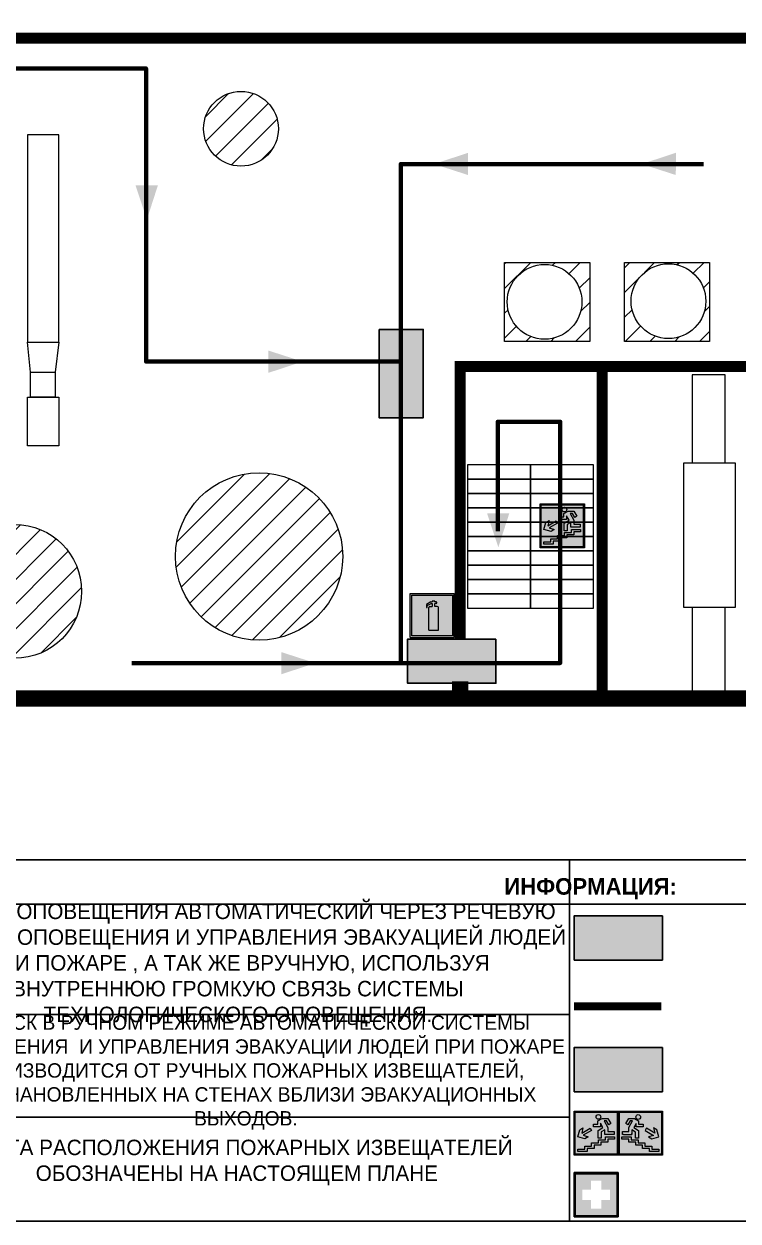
# Model space of a CAD drawing. Header units: millimetres. Extents: x 13810 to 67229, y 12374 to 21950.
# Drawn here: x 19395.4 to 19524.8, y 14177.4 to 14394.3 of the extents above; entities that cross this region are included whole.
import ezdxf

# ---------------------------------------------------------------- set-up
doc = ezdxf.new("R2010")
doc.units = ezdxf.units.MM
doc.layers.add('План_Штампы', color=7, linetype='Continuous')
doc.styles.add('обычный', font='arial.ttf')
pattern_1 = [(225, (40387.6663, 16375.0453), (2.24506403, -2.24506403), [])]

# ---------------------------------------------------------------- blocks, each defined once
blk = doc.blocks.new('A$C7B4425F7')
at = {"true_color": 0xffffff}
blk.add_hatch(color=7, dxfattribs=at).paths.add_polyline_path([(0, 0), (-16, 0), (-16, -8), (0, -8)])
h = blk.add_hatch(color=126)
h.paths.add_polyline_path([(-0.2, -0.2), (-15.8, -0.2), (-15.8, -7.8), (-0.2, -7.8)])
h.paths.add_polyline_path([(-11.76, -2.03), (-11.76, -3.66), (-11.17, -3.66, -0.568275), (-11.17, -6.18), (-12.58, -6.18), (-12.58, -2.03)], flags=16)
h.paths.add_polyline_path([(-13.33, -4.12, -0.495768), (-13.59, -6.18), (-15.03, -6.18), (-15.03, -2.03), (-13.59, -2.03, -0.487973)], flags=16)
h.paths.add_polyline_path([(-10.25, -2.03), (-9.48, -2.03), (-9.48, -6.18), (-10.25, -6.18)], flags=16)
h.paths.add_polyline_path([(-13.84, -3.69), (-14.24, -3.69), (-14.24, -3.03), (-13.9, -3.03, -0.692621)], flags=0)
h.paths.add_polyline_path([(-9.15, -2.03), (-8.4, -2.03), (-8.04, -3.07), (-7.68, -2.03), (-6.93, -2.03), (-7.64, -4.1), (-6.93, -6.18), (-7.68, -6.18), (-8.04, -5.14), (-8.4, -6.18), (-9.15, -6.18), (-8.44, -4.1)], flags=16)
h.paths.add_polyline_path([(-11.76, -4.46), (-11.42, -4.46, -0.692621), (-11.36, -5.12), (-11.76, -5.12)], flags=0)
h.paths.add_polyline_path([(-13.9, -5.2), (-14.24, -5.2), (-14.24, -4.55), (-13.84, -4.55, -0.708038)], flags=0)
edge = h.paths.add_edge_path(flags=16)
edge.add_ellipse((-5.51, -4.08), major_axis=(0, 2.05), ratio=0.586184, start_angle=0, end_angle=360)
edge = h.paths.add_edge_path(flags=0)
edge.add_ellipse((-5.51, -4.08), major_axis=(0, 1.14), ratio=0.454828, start_angle=0, end_angle=360)
h.paths.add_polyline_path([(-4.13, -4.96, 0.377264), (-3.48, -4.52, 0.0555), (-3.16, -2.03), (-1.66, -2.03), (-1.66, -4.96), (-0.96, -4.96), (-0.96, -7.01), (-1.75, -7.01), (-1.75, -6.18), (-3.3, -6.18), (-3.3, -7.02), (-4.13, -7.02)], flags=16)
h.paths.add_polyline_path([(-2.73, -2.91), (-2.28, -2.91), (-2.28, -4.96), (-3.05, -4.96, 0.079136)], flags=0)
at = {"color": 126}
blk.add_lwpolyline([(-16, -8), (0, -8), (0, 0), (-16, 0)], close=True, dxfattribs=at)
blk = doc.blocks.new('A$C18900ED3')
h = blk.add_hatch(color=126)
h.paths.add_polyline_path([(-0.18, -0.18), (-7.02, -0.18), (-7.02, -7.02), (-0.18, -7.02)])
h.paths.add_polyline_path([(-5.89, -4.46), (-5.89, -2.77), (-4.46, -2.77), (-4.46, -1.31), (-2.77, -1.31), (-2.77, -2.77), (-1.33, -2.77), (-1.33, -4.46), (-2.77, -4.46), (-2.77, -5.89), (-4.46, -5.89), (-4.46, -4.46)], flags=16)
at = {"color": 126}
for p, q in [((-7.2, 0), (-7.2, -7.2)), ((0, 0), (-7.2, 0)), ((0, -7.2), (0, 0)), ((-7.02, -7.02), (-7.02, -0.18)), ((-7.02, -0.18), (-0.18, -0.18)), ((-0.18, -0.18), (-0.18, -7.02)), ((-7.2, -7.2), (0, -7.2)), ((-0.18, -7.02), (-7.02, -7.02))]:
    blk.add_line(p, q, dxfattribs=at)
blk = doc.blocks.new('вниз 3')
at = {"lineweight": 0, "true_color": 0xffffff}
h = blk.add_hatch(color=7, dxfattribs=at)
h.dxf.hatch_style = 1
h.paths.add_polyline_path([(40997.5, -4475.69), (40997.25, -4475.28), (40995.76, -4476.15), (40995.97, -4475.23), (40995.39, -4475.56), (40995.05, -4476.83), (40996.33, -4477.17), (40996.91, -4476.83), (40996, -4476.55)], flags=0)
h.paths.add_polyline_path([(40999.81, -4473.95), (41000.22, -4473.95), (41000.64, -4474.67), (41001.03, -4474.43), (41000.46, -4473.49), (41000.42, -4473.49), (40999.43, -4473.49), (40998.68, -4473.92), (40998.68, -4474.57), (40997.88, -4474.57), (40997.88, -4475), (40999.14, -4475), (40999.14, -4474.43), (40999.14, -4474.38), (40999.59, -4475.15), (40998.72, -4475.67), (40998.72, -4477.06), (40999.24, -4477.06), (40999.24, -4475.96), (40999.95, -4475.56), (40999.95, -4476.43), (41001.61, -4476.43), (41001.61, -4475.88), (41000.47, -4475.88), (41000.47, -4475.12)], flags=0)
h.paths.add_polyline_path([(40999.2, -4473.24, 1), (40998.35, -4473.24, 1)], flags=0)
h.paths.add_polyline_path([(41000.46, -4477.26), (41001.69, -4477.26), (41001.69, -4476.84), (41000.03, -4476.84), (41000.03, -4477.39), (40998.78, -4477.39), (40998.78, -4477.95), (40997.53, -4477.95), (40997.53, -4478.5), (40996.29, -4478.5), (40996.29, -4479.06), (40995.05, -4479.06), (40995.05, -4479.48), (40995.29, -4479.48), (40996.72, -4479.48), (40996.72, -4478.92), (40997.97, -4478.92), (40997.97, -4478.36), (40999.2, -4478.36), (40999.2, -4477.81), (41000.46, -4477.81)], flags=0)
h.paths.add_polyline_path([(41002.37, -4472.17), (40994.37, -4472.17), (40994.37, -4480.17), (41002.37, -4480.17)])
h.paths.add_polyline_path([(41002.16, -4479.96), (40994.57, -4479.96), (40994.57, -4472.37), (41002.16, -4472.37)], flags=16)
h.paths.add_polyline_path([(41001.61, -4475.88), (41001.61, -4476.43), (40999.95, -4476.43), (40999.95, -4475.56), (40999.24, -4475.96), (40999.24, -4477.06), (40998.72, -4477.06), (40998.72, -4475.67), (40999.59, -4475.15), (40999.14, -4474.38), (40999.14, -4474.43), (40999.14, -4475), (40997.88, -4475), (40997.88, -4474.57), (40998.68, -4474.57), (40998.68, -4473.92), (40999.43, -4473.49), (41000.42, -4473.49), (41000.46, -4473.49), (41001.03, -4474.43), (41000.64, -4474.67), (41000.22, -4473.95), (40999.81, -4473.95), (41000.47, -4475.12), (41000.47, -4475.88)], flags=0)
h.paths.add_polyline_path([(41001.69, -4476.84), (41001.69, -4477.26), (41000.46, -4477.26), (41000.46, -4477.81), (40999.2, -4477.81), (40999.2, -4478.36), (40997.97, -4478.36), (40997.97, -4478.92), (40996.72, -4478.92), (40996.72, -4479.48), (40995.05, -4479.48), (40995.05, -4479.06), (40996.29, -4479.06), (40996.29, -4478.5), (40997.53, -4478.5), (40997.53, -4477.95), (40998.78, -4477.95), (40998.78, -4477.39), (41000.03, -4477.39), (41000.03, -4476.84)], flags=0)
h.paths.add_polyline_path([(40998.35, -4473.24, -1), (40999.2, -4473.24, -1)], flags=0)
h.paths.add_polyline_path([(40997.5, -4475.69), (40996, -4476.55), (40996.91, -4476.83), (40996.33, -4477.17), (40995.05, -4476.83), (40995.39, -4475.56), (40995.97, -4475.23), (40995.76, -4476.15), (40997.25, -4475.28)], flags=0)
at = {"lineweight": 0}
h = blk.add_hatch(color=126, dxfattribs=at)
h.dxf.hatch_style = 1
h.paths.add_polyline_path([(41002.16, -4472.37), (40994.57, -4472.37), (40994.57, -4479.96), (41002.16, -4479.96)])
h.paths.add_polyline_path([(40995.97, -4475.23), (40995.76, -4476.15), (40997.25, -4475.28), (40997.5, -4475.69), (40996, -4476.55), (40996.91, -4476.83), (40996.33, -4477.17), (40995.05, -4476.83), (40995.39, -4475.56)], flags=16)
h.paths.add_polyline_path([(40997.88, -4474.57), (40998.68, -4474.57), (40998.68, -4473.92), (40999.43, -4473.49), (41000.42, -4473.49), (41000.46, -4473.49), (41001.03, -4474.43), (41000.64, -4474.67), (41000.22, -4473.95), (40999.81, -4473.95), (41000.47, -4475.12), (41000.47, -4475.88), (41001.61, -4475.88), (41001.61, -4476.43), (40999.95, -4476.43), (40999.95, -4475.56), (40999.24, -4475.96), (40999.24, -4477.06), (40998.72, -4477.06), (40998.72, -4475.67), (40999.59, -4475.15), (40999.14, -4474.38), (40999.14, -4474.43), (40999.14, -4475), (40997.88, -4475)], flags=16)
h.paths.add_polyline_path([(40998.35, -4473.24, -1), (40999.2, -4473.24, -1)], flags=16)
h.paths.add_polyline_path([(40997.53, -4477.95), (40998.78, -4477.95), (40998.78, -4477.39), (41000.03, -4477.39), (41000.03, -4476.84), (41001.69, -4476.84), (41001.69, -4477.26), (41000.46, -4477.26), (41000.46, -4477.81), (40999.2, -4477.81), (40999.2, -4478.36), (40997.97, -4478.36), (40997.97, -4478.92), (40996.72, -4478.92), (40996.72, -4479.48), (40995.05, -4479.48), (40995.05, -4479.06), (40996.29, -4479.06), (40996.29, -4478.5), (40997.53, -4478.5)], flags=16)
at = {"lineweight": 0, "true_color": 0xffffff}
h = blk.add_hatch(color=7, dxfattribs=at)
h.dxf.hatch_style = 1
h.paths.add_polyline_path([(40999.2, -4473.24, 1), (40998.35, -4473.24, 1)])
h.paths.add_polyline_path([(40999.81, -4473.95), (41000.22, -4473.95), (41000.64, -4474.67), (41001.03, -4474.43), (41000.46, -4473.49), (41000.42, -4473.49), (40999.43, -4473.49), (40998.68, -4473.92), (40998.68, -4474.57), (40997.88, -4474.57), (40997.88, -4475), (40999.14, -4475), (40999.14, -4474.43), (40999.14, -4474.38), (40999.59, -4475.15), (40998.72, -4475.67), (40998.72, -4477.06), (40999.24, -4477.06), (40999.24, -4475.96), (40999.95, -4475.56), (40999.95, -4476.43), (41001.61, -4476.43), (41001.61, -4475.88), (41000.47, -4475.88), (41000.47, -4475.12)])
h.paths.add_polyline_path([(40999.2, -4477.81), (41000.46, -4477.81), (41000.46, -4477.26), (41001.69, -4477.26), (41001.69, -4476.84), (41000.03, -4476.84), (41000.03, -4477.39), (40998.78, -4477.39), (40998.78, -4477.95), (40997.53, -4477.95), (40997.53, -4478.5), (40996.29, -4478.5), (40996.29, -4479.06), (40995.05, -4479.06), (40995.05, -4479.48), (40995.29, -4479.48), (40996.72, -4479.48), (40996.72, -4478.92), (40997.97, -4478.92), (40997.97, -4478.36), (40999.2, -4478.36)])
h.paths.add_polyline_path([(40997.5, -4475.69), (40997.25, -4475.28), (40995.76, -4476.15), (40995.97, -4475.23), (40995.39, -4475.56), (40995.05, -4476.83), (40996.33, -4477.17), (40996.91, -4476.83), (40996, -4476.55)])
at = {"color": 126, "lineweight": 0}
for points in [[(40994.37, -4472.17), (41002.37, -4472.17), (41002.37, -4480.17), (40994.37, -4480.17)], [(40994.57, -4472.37), (41002.16, -4472.37), (41002.16, -4479.96), (40994.57, -4479.96)]]:
    blk.add_lwpolyline(points, close=True, dxfattribs=at)
for points in [[(40995.05, -4476.83), (40995.39, -4475.56), (40995.97, -4475.23), (40995.76, -4476.15), (40997.25, -4475.28), (40997.5, -4475.69), (40996, -4476.55), (40996.91, -4476.83), (40996.33, -4477.17), (40995.05, -4476.83)], [(40999.14, -4474.43), (40999.14, -4475), (40997.88, -4475), (40997.88, -4474.57), (40998.68, -4474.57), (40998.68, -4473.92), (40999.43, -4473.49), (41000.42, -4473.49), (41000.46, -4473.49), (41001.03, -4474.43), (41000.64, -4474.67), (41000.22, -4473.95), (40999.81, -4473.95), (41000.47, -4475.12), (41000.47, -4475.88), (41001.61, -4475.88), (41001.61, -4476.43), (40999.95, -4476.43), (40999.95, -4475.56), (40999.24, -4475.96), (40999.24, -4477.06), (40998.72, -4477.06), (40998.72, -4475.67), (40999.59, -4475.15), (40999.14, -4474.38), (40999.14, -4474.43)], [(40995.29, -4479.48), (40995.05, -4479.48), (40995.05, -4479.06), (40996.29, -4479.06), (40996.29, -4478.5), (40997.53, -4478.5), (40997.53, -4477.95), (40998.78, -4477.95), (40998.78, -4477.39), (41000.03, -4477.39), (41000.03, -4476.84), (41001.69, -4476.84), (41001.69, -4477.26), (41000.46, -4477.26), (41000.46, -4477.81), (40999.2, -4477.81), (40999.2, -4478.36), (40997.97, -4478.36), (40997.97, -4478.92), (40996.72, -4478.92), (40996.72, -4479.48), (40995.05, -4479.48)]]:
    blk.add_lwpolyline(points, dxfattribs=at)
blk.add_circle((40998.77, -4473.24), 0.426, dxfattribs=at)
blk = doc.blocks.new('вниз')
at = {"lineweight": 0, "true_color": 0xffffff}
h = blk.add_hatch(color=7, dxfattribs=at)
h.dxf.hatch_style = 1
h.paths.add_polyline_path([(40994.51, -4472.22), (40986.51, -4472.22), (40986.51, -4480.22), (40994.51, -4480.22)])
h.paths.add_polyline_path([(40994.31, -4472.42), (40994.31, -4480.01), (40986.71, -4480.01), (40986.71, -4472.42)], flags=16)
h.paths.add_polyline_path([(40988.43, -4473.53), (40989.43, -4473.53), (40990.19, -4473.96), (40990.19, -4474.6), (40991, -4474.6), (40991, -4475.06), (40989.73, -4475.06), (40989.73, -4474.46), (40989.3, -4475.18), (40990.17, -4475.7), (40990.17, -4477.11), (40989.63, -4477.11), (40989.63, -4476.01), (40988.94, -4475.59), (40988.94, -4476.46), (40988.94, -4476.46), (40987.47, -4476.46), (40987.26, -4476.46), (40987.26, -4475.92), (40988.4, -4475.92), (40988.4, -4475.2), (40989.1, -4473.99), (40988.66, -4473.99), (40988.24, -4474.7), (40987.86, -4474.47), (40988.41, -4473.56)], flags=0)
h.paths.add_polyline_path([(40990.55, -4473.29, -1), (40989.69, -4473.29, -1)], flags=0)
h.paths.add_polyline_path([(40988.85, -4476.89), (40988.85, -4477.43), (40990.1, -4477.43), (40990.1, -4477.99), (40991.34, -4477.99), (40991.34, -4478.54), (40992.59, -4478.54), (40992.59, -4479.09), (40993.83, -4479.09), (40993.83, -4479.52), (40992.17, -4479.52), (40992.17, -4478.97), (40990.91, -4478.97), (40990.91, -4478.41), (40989.68, -4478.41), (40989.68, -4477.86), (40988.43, -4477.86), (40988.43, -4477.31), (40987.6, -4477.31), (40987.18, -4477.31), (40987.18, -4476.89)], flags=0)
h.paths.add_polyline_path([(40991.61, -4475.33), (40993.12, -4476.2), (40992.9, -4475.27), (40993.48, -4475.6), (40993.83, -4476.88), (40992.56, -4477.22), (40991.97, -4476.88), (40992.9, -4476.61), (40991.38, -4475.74), (40991.58, -4475.39)], flags=0)
h.paths.add_polyline_path([(40990.19, -4473.96), (40989.43, -4473.53), (40988.43, -4473.53), (40988.41, -4473.56), (40987.86, -4474.47), (40988.24, -4474.7), (40988.66, -4473.99), (40989.1, -4473.99), (40988.4, -4475.2), (40988.4, -4475.92), (40987.26, -4475.92), (40987.26, -4476.46), (40987.47, -4476.46), (40988.94, -4476.46), (40988.94, -4476.27), (40988.94, -4475.59), (40989.63, -4476.01), (40989.63, -4477.11), (40990.17, -4477.11), (40990.17, -4475.7), (40989.3, -4475.18), (40989.73, -4474.46), (40989.73, -4475.06), (40991, -4475.06), (40991, -4474.6), (40990.19, -4474.6)], flags=0)
h.paths.add_polyline_path([(40990.55, -4473.29, 1), (40989.69, -4473.29, 1)], flags=0)
h.paths.add_polyline_path([(40991.61, -4475.33), (40991.58, -4475.39), (40991.38, -4475.74), (40992.9, -4476.61), (40991.97, -4476.88), (40992.56, -4477.22), (40993.83, -4476.88), (40993.48, -4475.6), (40992.9, -4475.27), (40993.12, -4476.2)], flags=0)
h.paths.add_polyline_path([(40990.1, -4477.43), (40988.85, -4477.43), (40988.85, -4476.89), (40987.18, -4476.89), (40987.18, -4477.31), (40987.6, -4477.31), (40988.43, -4477.31), (40988.43, -4477.86), (40989.68, -4477.86), (40989.68, -4478.41), (40990.91, -4478.41), (40990.91, -4478.97), (40992.17, -4478.97), (40992.17, -4479.52), (40993.83, -4479.52), (40993.83, -4479.09), (40992.59, -4479.09), (40992.59, -4478.54), (40991.34, -4478.54), (40991.34, -4477.99), (40990.1, -4477.99)], flags=0)
at = {"lineweight": 0}
h = blk.add_hatch(color=126, dxfattribs=at)
h.dxf.hatch_style = 1
h.paths.add_polyline_path([(40994.31, -4472.42), (40986.71, -4472.42), (40986.71, -4480.01), (40994.31, -4480.01)])
h.paths.add_polyline_path([(40988.43, -4473.53), (40989.43, -4473.53), (40990.19, -4473.96), (40990.19, -4474.6), (40991, -4474.6), (40991, -4475.06), (40989.73, -4475.06), (40989.73, -4474.46), (40989.3, -4475.18), (40990.17, -4475.7), (40990.17, -4477.11), (40989.63, -4477.11), (40989.63, -4476.01), (40988.94, -4475.59), (40988.94, -4476.46), (40988.94, -4476.46), (40987.47, -4476.46), (40987.26, -4476.46), (40987.26, -4475.92), (40988.4, -4475.92), (40988.4, -4475.2), (40989.1, -4473.99), (40988.66, -4473.99), (40988.24, -4474.7), (40987.86, -4474.47), (40988.41, -4473.56)], flags=16)
h.paths.add_polyline_path([(40990.55, -4473.29, -1), (40989.69, -4473.29, -1)], flags=16)
h.paths.add_polyline_path([(40988.85, -4476.89), (40988.85, -4477.43), (40990.1, -4477.43), (40990.1, -4477.99), (40991.34, -4477.99), (40991.34, -4478.54), (40992.59, -4478.54), (40992.59, -4479.09), (40993.83, -4479.09), (40993.83, -4479.52), (40992.17, -4479.52), (40992.17, -4478.97), (40990.91, -4478.97), (40990.91, -4478.41), (40989.68, -4478.41), (40989.68, -4477.86), (40988.43, -4477.86), (40988.43, -4477.31), (40987.6, -4477.31), (40987.18, -4477.31), (40987.18, -4476.89)], flags=16)
h.paths.add_polyline_path([(40991.61, -4475.33), (40993.12, -4476.2), (40992.9, -4475.27), (40993.48, -4475.6), (40993.83, -4476.88), (40992.56, -4477.22), (40991.97, -4476.88), (40992.9, -4476.61), (40991.38, -4475.74), (40991.58, -4475.39)], flags=16)
at = {"lineweight": 0, "true_color": 0xffffff}
h = blk.add_hatch(color=7, dxfattribs=at)
h.dxf.hatch_style = 1
h.paths.add_polyline_path([(40989.73, -4474.46), (40989.73, -4475.06), (40991, -4475.06), (40991, -4474.6), (40990.19, -4474.6), (40990.19, -4473.96), (40989.43, -4473.53), (40988.43, -4473.53), (40988.41, -4473.56), (40987.86, -4474.47), (40988.24, -4474.7), (40988.66, -4473.99), (40989.1, -4473.99), (40988.4, -4475.2), (40988.4, -4475.92), (40987.26, -4475.92), (40987.26, -4476.46), (40987.47, -4476.46), (40988.94, -4476.46), (40988.94, -4475.59), (40989.63, -4476.01), (40989.63, -4477.11), (40990.17, -4477.11), (40990.17, -4475.7), (40989.3, -4475.18)])
h.paths.add_polyline_path([(40989.69, -4473.29, 1), (40990.55, -4473.29, 1)])
h.paths.add_polyline_path([(40991.61, -4475.33), (40991.58, -4475.39), (40991.38, -4475.74), (40992.9, -4476.61), (40991.97, -4476.88), (40992.56, -4477.22), (40993.83, -4476.88), (40993.48, -4475.6), (40992.9, -4475.27), (40993.12, -4476.2)])
h.paths.add_polyline_path([(40990.1, -4477.43), (40988.85, -4477.43), (40988.85, -4476.89), (40987.18, -4476.89), (40987.18, -4477.31), (40987.6, -4477.31), (40988.43, -4477.31), (40988.43, -4477.86), (40989.68, -4477.86), (40989.68, -4478.41), (40990.91, -4478.41), (40990.91, -4478.97), (40992.17, -4478.97), (40992.17, -4479.52), (40993.83, -4479.52), (40993.83, -4479.09), (40992.59, -4479.09), (40992.59, -4478.54), (40991.34, -4478.54), (40991.34, -4477.99), (40990.1, -4477.99)])
at = {"color": 126, "lineweight": 0}
for points in [[(40986.51, -4472.22), (40994.51, -4472.22), (40994.51, -4480.22), (40986.51, -4480.22)], [(40986.71, -4472.42), (40994.31, -4472.42), (40994.31, -4480.01), (40986.71, -4480.01)]]:
    blk.add_lwpolyline(points, close=True, dxfattribs=at)
for points in [[(40987.47, -4476.46), (40987.26, -4476.46), (40987.26, -4475.92), (40988.4, -4475.92), (40988.4, -4475.2), (40989.1, -4473.99), (40988.66, -4473.99), (40988.24, -4474.7), (40987.86, -4474.47), (40988.41, -4473.56), (40988.43, -4473.53), (40989.43, -4473.53), (40990.19, -4473.96), (40990.19, -4474.6), (40991, -4474.6), (40991, -4475.06), (40989.73, -4475.06), (40989.73, -4474.46), (40989.3, -4475.18), (40990.17, -4475.7), (40990.17, -4477.11), (40989.63, -4477.11), (40989.63, -4476.01), (40988.94, -4475.59), (40988.94, -4476.46)], [(40991.58, -4475.39), (40991.38, -4475.74), (40992.9, -4476.61), (40991.97, -4476.88), (40992.56, -4477.22), (40993.83, -4476.88), (40993.48, -4475.6), (40992.9, -4475.27), (40993.12, -4476.2), (40991.61, -4475.33), (40991.58, -4475.39)], [(40987.6, -4477.31), (40987.18, -4477.31), (40987.18, -4476.89), (40988.85, -4476.89), (40988.85, -4477.43), (40990.1, -4477.43), (40990.1, -4477.99), (40991.34, -4477.99), (40991.34, -4478.54), (40992.59, -4478.54), (40992.59, -4479.09), (40993.83, -4479.09), (40993.83, -4479.52), (40992.17, -4479.52), (40992.17, -4478.97), (40990.91, -4478.97), (40990.91, -4478.41), (40989.68, -4478.41), (40989.68, -4477.86), (40988.43, -4477.86), (40988.43, -4477.31), (40987.6, -4477.31)], [(40987.47, -4476.46), (40988.94, -4476.46), (40988.94, -4476.27)]]:
    blk.add_lwpolyline(points, dxfattribs=at)
blk.add_circle((40990.12, -4473.29), 0.432, dxfattribs=at)
blk = doc.blocks.new('A$C32E8229D')
at = {"true_color": 0xffffff}
blk.add_hatch(color=7, dxfattribs=at).paths.add_polyline_path([(0, 0), (0, -8), (16, -8), (16, 0)])
h = blk.add_hatch(color=126)
h.paths.add_polyline_path([(0.2, -0.2), (15.8, -0.2), (15.8, -7.8), (0.2, -7.8)])
h.paths.add_polyline_path([(13.49, -2.05), (12.08, -2.05), (11.37, -2.63, 0.162397), (11.29, -2.84), (11.29, -3.63), (10.35, -3.63), (10.35, -4.05), (11.68, -4.05), (11.68, -3.48), (12.26, -4.28), (11.29, -5.1), (11.29, -6.78), (11.85, -6.78), (11.85, -5.44), (12.8, -4.64), (12.8, -5.94), (14.46, -5.94), (14.46, -5.39), (13.45, -5.39), (13.45, -3.97), (12.46, -2.59), (13.15, -2.59), (13.69, -3.34), (14.18, -3)], flags=16)
h.paths.add_polyline_path([(10.74, -1.82, 1), (11.8, -1.82, 1)], flags=16)
h.paths.add_polyline_path([(9.39, -3.59), (5.99, -3.59), (6.56, -3.03), (5.91, -3.03), (5.1, -3.83), (5.91, -4.64), (6.56, -4.64), (5.99, -4.09), (9.39, -4.09)], flags=16)
h.paths.add_polyline_path([(4.29, -1.08), (1.72, -1.08), (1.72, -6.6), (4.29, -6.6)], flags=16)
at = {"color": 126}
blk.add_lwpolyline([(16, -8), (0, -8), (0, 0), (16, 0)], close=True, dxfattribs=at)
blk = doc.blocks.new('A$C3AD82952')
at = {"true_color": 0xf5f5ff}
h = blk.add_hatch(color=7, dxfattribs=at)
h.dxf.hatch_style = 1
h.paths.add_polyline_path([(8.21, 8.73, 0.414214), (7.89, 9.05), (7.22, 9.05), (7.22, 9.92), (7.59, 9.92, 1), (7.57, 10.36), (7.22, 10.36), (7.22, 10.6), (6.43, 10.6), (6.43, 10.36), (6.01, 10.36), (4.74, 9.59), (4.74, 8.69), (4.98, 8.73), (4.98, 9.26), (6.12, 9.91), (6.43, 9.91), (6.43, 9.05), (5.76, 9.05, 0.414214), (5.44, 8.73), (5.44, 2.2), (8.21, 2.2)], flags=0)
h.paths.add_polyline_path([(12.8, 12.8), (0, 12.8), (0, 0), (12.8, 0)])
h.paths.add_polyline_path([(0.51, 12.29), (12.29, 12.29), (12.29, 0.51), (0.51, 0.51)], flags=16)
h.paths.add_polyline_path([(4.74, 9.59), (6.01, 10.36), (6.43, 10.36), (6.43, 10.6), (7.22, 10.6), (7.22, 10.36), (7.59, 10.36, -0.94586), (7.59, 9.92), (7.22, 9.92), (7.22, 9.05), (7.89, 9.05, -0.414214), (8.21, 8.73), (8.21, 2.2), (5.44, 2.2), (5.44, 8.73, -0.414214), (5.76, 9.05), (6.43, 9.05), (6.43, 9.91), (6.12, 9.91), (4.98, 9.26), (4.98, 8.73), (4.74, 8.69)], flags=0)
h = blk.add_hatch(color=242)
h.dxf.hatch_style = 1
h.paths.add_polyline_path([(12.29, 12.29), (0.51, 12.29), (0.51, 0.51), (12.29, 0.51)])
h.paths.add_polyline_path([(4.74, 8.69), (4.74, 9.59), (6.01, 10.36), (6.43, 10.36), (6.43, 10.6), (7.22, 10.6), (7.22, 10.36), (7.59, 10.36, -0.94586), (7.59, 9.92), (7.22, 9.92), (7.22, 9.05), (7.89, 9.05, -0.414214), (8.21, 8.73), (8.21, 2.2), (5.44, 2.2), (5.44, 8.73, -0.414214), (5.76, 9.05), (6.43, 9.05), (6.43, 9.91), (6.12, 9.91), (4.98, 9.26), (4.98, 8.73)], flags=16)
h = blk.add_hatch(color=7, dxfattribs=at)
h.dxf.hatch_style = 1
h.paths.add_polyline_path([(8.21, 8.73, 0.414214), (7.89, 9.05), (7.22, 9.05), (7.22, 9.92), (7.59, 9.92, 1), (7.57, 10.36), (7.22, 10.36), (7.22, 10.6), (6.43, 10.6), (6.43, 10.36), (6.01, 10.36), (4.74, 9.59), (4.74, 8.69), (4.98, 8.73), (4.98, 9.26), (6.12, 9.91), (6.43, 9.91), (6.43, 9.05), (5.76, 9.05, 0.414214), (5.44, 8.73), (5.44, 2.2), (8.21, 2.2)])
at = {"color": 242, "lineweight": 5}
for p, q in [((0, 0), (0, 12.8)), ((0, 12.8), (12.8, 12.8)), ((7.22, 10.6), (6.43, 10.6)), ((6.43, 10.6), (6.43, 10.36)), ((7.22, 10.36), (7.22, 10.6)), ((12.8, 0), (12.8, 12.8)), ((6.01, 10.36), (4.74, 9.59)), ((4.74, 9.59), (4.74, 8.69)), ((4.74, 8.69), (4.98, 8.73)), ((4.98, 9.26), (6.12, 9.91)), ((4.98, 8.73), (4.98, 9.26)), ((5.44, 2.2), (5.44, 8.73)), ((5.76, 9.05), (6.43, 9.05)), ((6.01, 10.36), (6.43, 10.36)), ((6.12, 9.91), (6.43, 9.91)), ((6.43, 9.91), (6.43, 9.05)), ((7.59, 10.36), (7.22, 10.36)), ((7.22, 9.05), (7.22, 9.92)), ((7.59, 9.92), (7.22, 9.92)), ((7.89, 9.05), (7.22, 9.05)), ((8.21, 2.2), (8.21, 8.73)), ((0, 0), (12.8, 0)), ((5.44, 2.2), (8.21, 2.2))]:
    blk.add_line(p, q, dxfattribs=at)
blk.add_lwpolyline([(0.51, 12.29), (12.29, 12.29), (12.29, 0.51), (0.51, 0.51)], close=True, dxfattribs=at)
for centre, radius, start, end in [((5.76, 8.73), 0.32, 90, 180), ((7.58, 10.14), 0.223, 273.1875, 86.8125), ((7.89, 8.73), 0.32, 0, 90)]:
    blk.add_arc(centre, radius, start, end, dxfattribs=at)

msp = doc.modelspace()

# ---------------------------------------------------------------- hatches: boundary and pattern name
at = {"lineweight": 0}
h = msp.add_hatch(dxfattribs=at)
h.set_pattern_fill('ANSI31', color=256, angle=180)
h.set_pattern_definition(pattern_1)
h.paths.add_polyline_path([(19441.48, 14375.27, 1), (19427.94, 14375.27, 1)])
h = msp.add_hatch(dxfattribs=at)
h.set_pattern_fill('ANSI31', color=256, angle=180)
h.set_pattern_definition(pattern_1)
h.paths.add_polyline_path([(19504.18, 14351.07), (19504.18, 14336.74), (19519.59, 14336.74), (19519.59, 14351.07)])
h.paths.add_polyline_path([(19518.91, 14344.04, -1), (19505.38, 14344.04, -1)], flags=16)
h.paths.add_polyline_path([(19482.47, 14351.07), (19482.47, 14336.74), (19497.89, 14336.74), (19497.89, 14351.07)])
h.paths.add_polyline_path([(19496.47, 14343.92, -1), (19482.93, 14343.92, -1)], flags=16)
h.paths.add_polyline_path([(19453.14, 14297.8, 1), (19422.85, 14297.8, 1)])
h.paths.add_polyline_path([(19381.63, 14291.47, 1), (19405.85, 14291.47, 1)])
h.paths.add_polyline_path([(19353.76, 14281.19), (19373.29, 14281.19), (19373.29, 14299.34), (19353.76, 14299.34)])
h.paths.add_polyline_path([(19337.15, 14290.99, 1), (19312.93, 14290.99, 1)])
h.paths.add_polyline_path([(19295.12, 14301.8), (19295.12, 14320.25), (19258.47, 14320.25), (19258.47, 14301.8)])
h.paths.add_polyline_path([(19289.03, 14357.1, 1), (19264.81, 14357.1, 1)])

# ---------------------------------------------------------------- linework, layer by layer
at = {"lineweight": 0, "const_width": 3}
msp.add_lwpolyline([(19594.89, 14272.07), (19137.74, 14272.07), (19137.74, 14452.46), (19594.89, 14452.46)], close=True, dxfattribs=at)
at = {"color": 126, "lineweight": 100, "true_color": 0x008754}
for points in [[(19222.72, 14399.06), (19222.72, 14386.19), (19417.51, 14386.19), (19417.51, 14333.11), (19463.65, 14333.11), (19463.65, 14368.86), (19518.52, 14368.86)], [(19463.65, 14333.11), (19463.65, 14278.5), (19492.53, 14278.5), (19492.53, 14322.2), (19481.23, 14322.2), (19481.23, 14302.36)], [(19463.65, 14278.5), (19414.94, 14278.5)]]:
    msp.add_lwpolyline(points, dxfattribs=at)
at = {"lineweight": 0}
for points, const_width in [([(19594.89, 14391.67), (19227.28, 14391.67)], 2), ([(19527.38, 14332.2), (19474.42, 14332.2), (19474.42, 14282.96)], 2), ([(19500.14, 14332.2), (19500.14, 14272.07)], 2), ([(19474.42, 14272.07), (19474.42, 14275.19)], 3)]:
    msp.add_lwpolyline(points, dxfattribs=dict(at, const_width=const_width))
for points in [[(19401.72, 14374.15), (19396.05, 14374.15), (19396.05, 14336.63), (19401.72, 14336.63)], [(19497.89, 14336.74), (19482.47, 14336.74), (19482.47, 14351.07), (19497.89, 14351.07)], [(19519.59, 14336.74), (19504.18, 14336.74), (19504.18, 14351.07), (19519.59, 14351.07)], [(19401.08, 14326.64), (19396.59, 14326.64), (19396.59, 14331.2), (19401.08, 14331.2)], [(19522.41, 14330.68), (19516.43, 14330.68), (19516.43, 14314.76), (19522.41, 14314.76)], [(19401.72, 14317.84), (19396.05, 14317.84), (19396.05, 14326.64), (19401.72, 14326.64)], [(19487.18, 14314.38), (19475.77, 14314.38), (19475.77, 14311.78), (19487.18, 14311.78)], [(19498.59, 14314.38), (19487.18, 14314.38), (19487.18, 14311.78), (19498.59, 14311.78)], [(19524.22, 14288.54), (19514.92, 14288.54), (19514.92, 14314.76), (19524.22, 14314.76)], [(19487.18, 14311.78), (19475.77, 14311.78), (19475.77, 14309.19), (19487.18, 14309.19)], [(19498.59, 14311.78), (19487.18, 14311.78), (19487.18, 14309.19), (19498.59, 14309.19)], [(19487.18, 14309.19), (19475.77, 14309.19), (19475.77, 14306.59), (19487.18, 14306.59)], [(19498.59, 14309.19), (19487.18, 14309.19), (19487.18, 14306.59), (19498.59, 14306.59)], [(19487.18, 14306.59), (19475.77, 14306.59), (19475.77, 14303.99), (19487.18, 14303.99)], [(19498.59, 14306.59), (19487.18, 14306.59), (19487.18, 14303.99), (19498.59, 14303.99)], [(19487.18, 14303.99), (19475.77, 14303.99), (19475.77, 14301.39), (19487.18, 14301.39)], [(19498.59, 14303.99), (19487.18, 14303.99), (19487.18, 14301.39), (19498.59, 14301.39)], [(19487.18, 14301.39), (19475.77, 14301.39), (19475.77, 14298.8), (19487.18, 14298.8)], [(19498.59, 14301.39), (19487.18, 14301.39), (19487.18, 14298.8), (19498.59, 14298.8)], [(19487.18, 14298.8), (19475.77, 14298.8), (19475.77, 14296.2), (19487.18, 14296.2)], [(19498.59, 14298.8), (19487.18, 14298.8), (19487.18, 14296.2), (19498.59, 14296.2)], [(19487.18, 14296.2), (19475.77, 14296.2), (19475.77, 14293.6), (19487.18, 14293.6)], [(19498.59, 14296.2), (19487.18, 14296.2), (19487.18, 14293.6), (19498.59, 14293.6)], [(19487.18, 14293.6), (19475.77, 14293.6), (19475.77, 14291.01), (19487.18, 14291.01)], [(19498.59, 14293.6), (19487.18, 14293.6), (19487.18, 14291.01), (19498.59, 14291.01)], [(19487.18, 14291.01), (19475.77, 14291.01), (19475.77, 14288.41), (19487.18, 14288.41)], [(19498.59, 14291.01), (19487.18, 14291.01), (19487.18, 14288.41), (19498.59, 14288.41)], [(19522.41, 14288.54), (19516.43, 14288.54), (19516.43, 14272.62), (19522.41, 14272.62)]]:
    msp.add_lwpolyline(points, close=True, dxfattribs=at)
for points in [[(19396.59, 14331.2), (19396.05, 14336.63)], [(19401.72, 14336.63), (19401.08, 14331.2)]]:
    msp.add_lwpolyline(points, dxfattribs=at)
for points in [[(19372.53, 14242.87), (19494.25, 14242.87), (19494.25, 14177.42), (19372.53, 14177.42)], [(19372.53, 14242.87), (19494.25, 14242.87), (19494.25, 14234.82), (19372.53, 14234.82)], [(19494.25, 14234.82), (19638.02, 14234.82), (19638.02, 14242.87), (19494.25, 14242.87)], [(19372.53, 14234.82), (19494.25, 14234.82), (19494.25, 14214.82), (19372.53, 14214.82)], [(19494.25, 14234.82), (19638.02, 14234.82), (19638.02, 14177.42), (19494.25, 14177.42)], [(19494.25, 14214.82), (19372.53, 14214.82), (19372.53, 14196.25), (19494.25, 14196.25)]]:
    msp.add_lwpolyline(points, close=True)
at = {"color": 126, "lineweight": 80, "true_color": 0x008754, "const_width": 1.5}
msp.add_lwpolyline([(19510.86, 14216.31), (19495.06, 14216.31)], dxfattribs=at)
at = {"lineweight": 0}
for centre, radius in [((19434.71, 14375.27), 6.77), ((19489.7, 14343.92), 6.77), ((19512.15, 14344.04), 6.77), ((19437.99, 14297.8), 15.15), ((19393.74, 14291.47), 12.11)]:
    msp.add_circle(centre, radius, dxfattribs=at)
at = {"layer": 'План_Штампы', "color": 126, "true_color": 0x008754}
for points in [[(19475.86, 14370.92), (19475.85, 14366.89), (19469.67, 14368.88)], [(19513.49, 14370.92), (19513.48, 14366.89), (19507.3, 14368.88)], [(19415.62, 14365), (19419.65, 14365), (19417.66, 14358.81)], [(19439.68, 14331.06), (19439.69, 14335.09), (19445.87, 14333.1)], [(19479.29, 14305.63), (19483.32, 14305.63), (19481.33, 14299.45)], [(19442, 14276.45), (19442, 14280.48), (19448.18, 14278.49)]]:
    msp.add_solid(points, dxfattribs=at)

# ---------------------------------------------------------------- block references
at = {"color": 126, "true_color": 0x008754}
for name, p in [('вниз 3', (-21505.46, 18779.52)), ('вниз 3', (-21499.31, 18669.51)), ('вниз', (-21483.45, 18669.55))]:
    msp.add_blockref(name, p, dxfattribs=at)
for name, p, xscale, yscale, zscale in [('A$C3AD82952', (19465.33, 14283.1), 0.625, 0.625, 0.625), ('A$C18900ED3', (19503.06, 14186.19), 1.111111111007631, 1.111111111007631, 1.111111111007631)]:
    msp.add_blockref(name, p, dxfattribs=dict(xscale=xscale, yscale=yscale, zscale=zscale))
at = {"layer": 'План_Штампы', "color": 126, "true_color": 0x008754, "xscale": -1, "rotation": 270}
msp.add_blockref('A$C32E8229D', (19467.73, 14322.93), dxfattribs=at)
at = {"layer": 'План_Штампы', "rotation": 180}
msp.add_blockref('A$C7B4425F7', (19464.9, 14274.83), dxfattribs=at)
at = {"layer": 'План_Штампы'}
msp.add_blockref('A$C7B4425F7', (19511.06, 14232.69), dxfattribs=at)
at = {"layer": 'План_Штампы', "color": 126, "true_color": 0x008754, "xscale": -1}
msp.add_blockref('A$C32E8229D', (19511.06, 14208.85), dxfattribs=at)

# ---------------------------------------------------------------- texts
at = {"lineweight": 0, "attachment_point": 5, "style": 'обычный'}
for s, insert, char_height, width in [('{\\fProxima Nova Rg|b1|i0|c204|p2;ИНФОРМАЦИЯ:\\H1.1997x; }', (19498.05, 14237.6), 3, 175.1736), ('{\\fProxima Nova Rg|b0|i0|c204|p2;СПОСОБ ОПОВЕЩЕНИЯ АВТОМАТИЧЕСКИЙ ЧЕРЕЗ РЕЧЕВУЮ СИСТЕМУ ОПОВЕЩЕНИЯ И УПРАВЛЕНИЯ ЭВАКУАЦИЕЙ ЛЮДЕЙ ПРИ ПОЖАРЕ , А ТАК ЖЕ ВРУЧНУЮ, ИСПОЛЬЗУЯ ВНУТРЕННЮЮ ГРОМКУЮ СВЯЗЬ СИСТЕМЫ ТЕХНОЛОГИЧЕСКОГО ОПОВЕЩЕНИЯ.}', (19434.16, 14223.78), 2.8, 118.5618), ('{\\fProxima Nova Rg|b0|i0|c204|p2;\\P\\pt7.8;ЗАПУСК В РУЧНОМ РЕЖИМЕ АВТОМАТИЧЕСКОЙ СИСТЕМЫ ОПОВЕЩЕНИЯ  И УПРАВЛЕНИЯ ЭВАКУАЦИИ ЛЮДЕЙ ПРИ ПОЖАРЕ ПРОИЗВОДИТСЯ ОТ РУЧНЫХ ПОЖАРНЫХ ИЗВЕЩАТЕЛЕЙ, УСТАНАНОВЛЕННЫХ НА СТЕНАХ ВБЛИЗИ ЭВАКУАЦИОННЫХ ВЫХОДОВ. }', (19435.6, 14206.49), 2.6, 121.7868), ('\\pt8.4;{\\fProxima Nova Rg|b0|i0|c204|p2;\\PМЕСТА РАСПОЛОЖЕНИЯ ПОЖАРНЫХ ИЗВЕЩАТЕЛЕЙ ОБОЗНАЧЕНЫ НА НАСТОЯЩЕМ ПЛАНЕ}', (19433.96, 14190.35), 2.8, 118.5618)]:
    msp.add_mtext(s, dxfattribs=dict(at, insert=insert, char_height=char_height, width=width))

doc.saveas('drawing.dxf')
